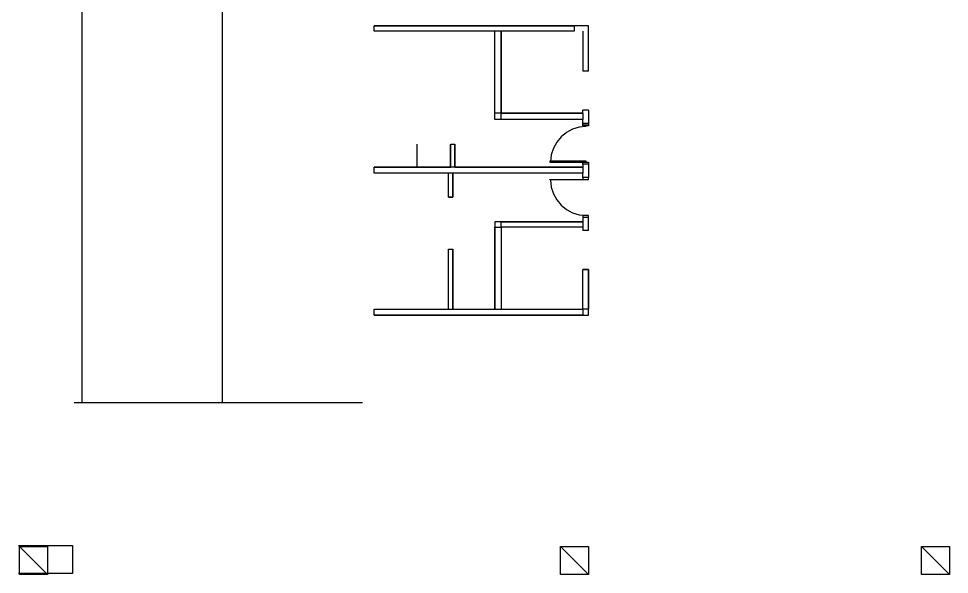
# Model space of a CAD drawing. Header units: millimetres. Extents: x -1062 to 473405, y -148599 to 38948.
# Drawn here: x 69611 to 92827, y -47976 to -34106 of the extents above; entities that cross this region are included whole.
import ezdxf

# ---------------------------------------------------------------- set-up
doc = ezdxf.new("R2010")
doc.units = ezdxf.units.MM
for name, color, linetype in [('COLUMN', 1, 'Continuous'), ('DOOR', 3, 'Continuous'), ('WALL', 7, 'Continuous')]:
    doc.layers.add(name, color=color, linetype=linetype)

msp = doc.modelspace()

# ---------------------------------------------------------------- linework, layer by layer
at = {"layer": 'COLUMN'}
for p, q in [((69610.7, -47252.3), (70956.2, -47252.3)), ((70334.3, -47976.3), (69636.1, -47277.7)), ((69636.1, -47277.7), (70334.3, -47277.7)), ((69636.1, -47976.3), (69636.1, -47277.7)), ((70334.3, -47277.7), (70334.3, -47976.3)), ((70956.2, -47252.3), (70956.2, -47950.9)), ((83827.2, -47976.3), (83129, -47277.7)), ((83129, -47277.7), (83827.2, -47277.7)), ((83129, -47976.3), (83129, -47277.7)), ((83827.2, -47277.7), (83827.2, -47976.3)), ((92826.7, -47976.3), (92128.5, -47277.7)), ((92128.5, -47277.7), (92826.7, -47277.7)), ((92128.5, -47976.3), (92128.5, -47277.7)), ((92826.7, -47277.7), (92826.7, -47976.3)), ((70956.2, -47950.9), (69610.7, -47950.9)), ((70334.3, -47976.3), (69636.1, -47976.3)), ((83827.2, -47976.3), (83129, -47976.3)), ((92826.7, -47976.3), (92128.5, -47976.3))]:
    msp.add_line(p, q, dxfattribs=at)
at = {"layer": 'DOOR'}
for p, q in [((83424.1, -36868.5), (83272.8, -36949.9)), ((83591, -36817), (83424.1, -36868.5)), ((83770, -36799.1), (83591, -36817)), ((83687.5, -36786.4), (83687.5, -36735.6)), ((83687.5, -36735.6), (83827.2, -36735.6)), ((83827.2, -36786.4), (83687.5, -36786.4)), ((83827.2, -36735.6), (83827.2, -36786.4)), ((83140.8, -37057.9), (83031.4, -37188.9)), ((83272.8, -36949.9), (83140.8, -37057.9)), ((82948.4, -37339.3), (82895.1, -37505.8)), ((83031.4, -37188.9), (82948.4, -37339.3)), ((82895.1, -37505.8), (82875.2, -37684.7)), ((83763.7, -37662.8), (82862.5, -37662.8)), ((82862.5, -37662.8), (82862.5, -37688.2)), ((82862.5, -37688.2), (83763.7, -37688.2)), ((83687.5, -37739), (83687.5, -37688.2)), ((83687.5, -37688.2), (83827.2, -37688.2)), ((83763.7, -37688.2), (83763.7, -37662.8)), ((83827.2, -37688.2), (83827.2, -37739)), ((83687.5, -38069.2), (83687.5, -38120)), ((83827.2, -38120), (83827.2, -38069.2)), ((82862.5, -38132.8), (82862.5, -38120)), ((82862.5, -38120), (83763.7, -38120)), ((83763.7, -38132.8), (82862.5, -38132.8)), ((82875.2, -38136.3), (82895.1, -38315.2)), ((83687.5, -38120), (83827.2, -38120)), ((83763.7, -38120), (83763.7, -38132.8)), ((82895.1, -38315.2), (82948.4, -38481.6)), ((82948.4, -38481.6), (83031.4, -38632.1)), ((83031.4, -38632.1), (83140.8, -38763.1)), ((83140.8, -38763.1), (83272.8, -38871)), ((83272.8, -38871), (83424.1, -38952.5)), ((83424.1, -38952.5), (83591, -39003.9)), ((83591, -39003.9), (83770, -39021.8)), ((83827.2, -39021.8), (83687.5, -39021.8)), ((83687.5, -39021.8), (83687.5, -39072.6)), ((83827.2, -39072.6), (83827.2, -39021.8))]:
    msp.add_line(p, q, dxfattribs=at)
at = {"layer": 'WALL'}
for p, q in [((71184.7, -30575.5), (71184.7, -43683.2)), ((74688, -30575.5), (74688, -43683.2)), ((83827.2, -34284.3), (78483.3, -34284.3)), ((83827.2, -35414.7), (83827.2, -34284.3)), ((83471.7, -34424), (78483.3, -34424)), ((81491.6, -36037), (81491.6, -34424)), ((81491.6, -36621.3), (81491.6, -34424)), ((81643.9, -36468.9), (81643.9, -34424)), ((83687.5, -34424), (83687.5, -35414.7)), ((83827.2, -35414.7), (83687.5, -35414.7)), ((83827.2, -36392.7), (83687.5, -36392.7)), ((83687.5, -36468.9), (83687.5, -36392.7)), ((83827.2, -36392.7), (83827.2, -36621.3)), ((83687.5, -36621.3), (81491.6, -36621.3)), ((83687.5, -36468.9), (81643.9, -36468.9)), ((83687.5, -36722.9), (83687.5, -36621.3)), ((83827.2, -36621.3), (83827.2, -36722.9)), ((83827.2, -36722.9), (83687.5, -36722.9)), ((79549.5, -37815.2), (79549.5, -37243.7)), ((80387.3, -37815.2), (80387.3, -37243.7)), ((80387.3, -37243.7), (80488.8, -37243.7)), ((80488.8, -37815.2), (80488.8, -37243.7)), ((83687.5, -37815.2), (78483.3, -37815.2)), ((83827.2, -37739), (83687.5, -37739)), ((83687.5, -37739), (83687.5, -37815.2)), ((83827.2, -37739), (83827.2, -38069.2)), ((83687.5, -37967.6), (78483.3, -37967.6)), ((80336.5, -38564.6), (80336.5, -37967.6)), ((80438.1, -38564.6), (80438.1, -37967.6)), ((83687.5, -38069.2), (83687.5, -37967.6)), ((83827.2, -38069.2), (83687.5, -38069.2)), ((80336.5, -38564.6), (80438.1, -38564.6)), ((83687.5, -39174.3), (81491.6, -39174.3)), ((81491.6, -39174.3), (81491.6, -41358.9)), ((83827.2, -39072.6), (83687.5, -39072.6)), ((83687.5, -39072.6), (83687.5, -39174.3)), ((83827.2, -39174.3), (83827.2, -39072.6)), ((83827.2, -39390.2), (83827.2, -39174.3)), ((83687.5, -39314), (81643.9, -39314)), ((81643.9, -39314), (81643.9, -41358.9)), ((83687.5, -39314), (83687.5, -39390.2)), ((83827.2, -39390.2), (83687.5, -39390.2)), ((80336.5, -41358.9), (80336.5, -39860.1)), ((80336.5, -39860.1), (80438.1, -39860.1)), ((80438.1, -41358.9), (80438.1, -39860.1)), ((81491.6, -39758.5), (81491.6, -41358.9)), ((83827.2, -40368.2), (83687.5, -40368.2)), ((83687.5, -41358.9), (83687.5, -40368.2)), ((83827.2, -41511.3), (83827.2, -40368.2)), ((78483.3, -41358.9), (83687.5, -41358.9)), ((78483.3, -41511.3), (83827.2, -41511.3)), ((70994.3, -43683.2), (78191.4, -43683.2))]:
    msp.add_line(p, q, dxfattribs=at)
for points in [[(78483.3, -34284.3), (83471.7, -34284.3), (83471.7, -34424), (81643.9, -34424), (81643.9, -36037), (81643.9, -36468.9), (81491.6, -36468.9), (81491.6, -36037), (81491.6, -34424), (78483.3, -34424), (78483.3, -34284.3)], [(83687.5, -36468.9), (83687.5, -36621.3), (81643.9, -36621.3), (81643.9, -36468.9), (83687.5, -36468.9)], [(80335, -37970), (80336.5, -37970), (80336.5, -37967.6), (78483.3, -37967.6), (78483.3, -37815.2), (80387.3, -37815.2), (80387.3, -37815), (80385, -37815), (80385, -37245), (80387.3, -37245), (80387.3, -37243.7), (80488.8, -37243.7), (80488.8, -37245), (80490, -37245), (80490, -37815), (80488.8, -37815), (80488.8, -37815.2), (83687.5, -37815.2), (83687.5, -37967.6), (80438.1, -37967.6), (80438.1, -37970), (80440, -37970), (80440, -38565), (80335, -38565), (80335, -37970)], [(81643.9, -39174.3), (83687.5, -39174.3), (83687.5, -39314), (81643.9, -39314), (81643.9, -39174.3)], [(80440, -39860), (80440, -41358.9), (81491.6, -41358.9), (81491.6, -39758.5), (81491.6, -39314), (81643.9, -39314), (81643.9, -39758.5), (81643.9, -41358.9), (83687.5, -41358.9), (83687.5, -41511.3), (78483.3, -41511.3), (78483.3, -41358.9), (80335, -41358.9), (80335, -39860), (80440, -39860)], [(83827.2, -40368.2), (83827.2, -41358.9), (83687.5, -41358.9), (83687.5, -40368.2), (83827.2, -40368.2)]]:
    msp.add_lwpolyline(points, close=True, dxfattribs=at)

doc.saveas('drawing.dxf')
